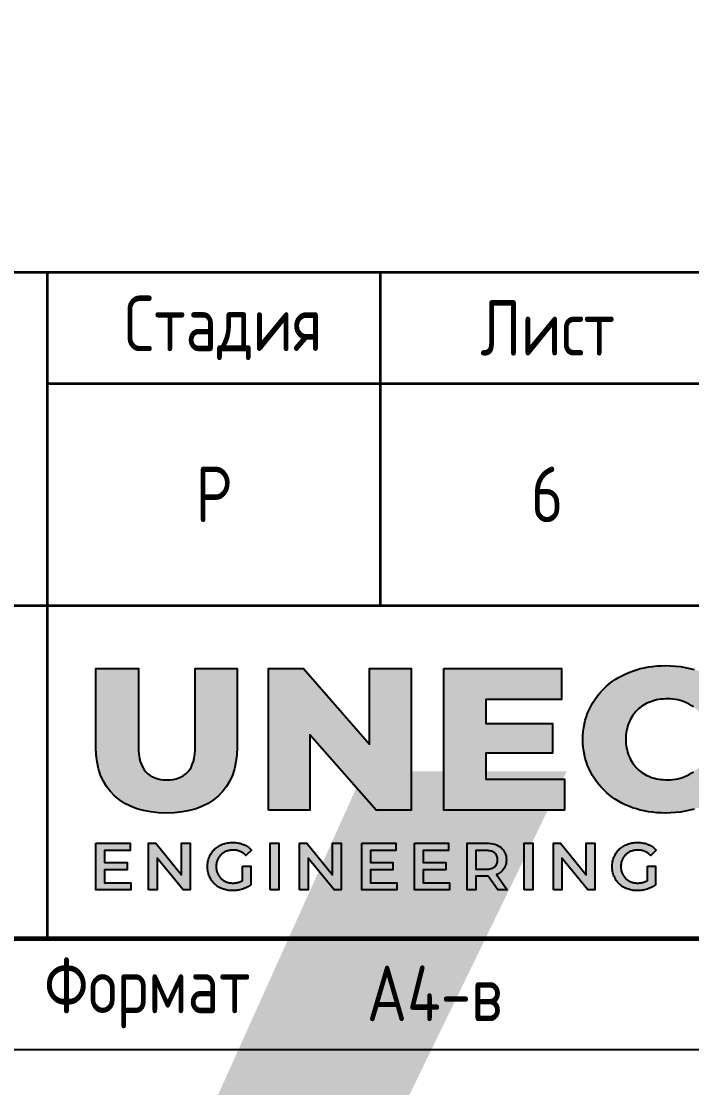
# Paper-space layout 'Layout1' of a CAD drawing. Header units: millimetres. Extents: x 0 to 1680, y -218 to 297.
# Drawn here: x 153.82 to 184.01, y -1.71 to 46.3 of the extents above; entities that cross this region are included whole.
import ezdxf
from ezdxf.enums import TextEntityAlignment as Align

# ---------------------------------------------------------------- set-up
doc = ezdxf.new("R2018")
doc.units = ezdxf.units.MM
doc.layers.add('0_UNC Defpoints ЭОМ', color=6, linetype='Continuous', plot=False)
for name, color, linetype in [('Штамп$0$LOGO_BLACK', 7, 'Continuous'), ('Штамп$0$LOGO_BLACK_FILL', 7, 'Continuous'), ('Штамп$0$LOGO_GREEN', 3, 'Continuous'), ('Штамп$0$LOGO_GREEN_FILL', 3, 'Continuous')]:
    doc.layers.add(name, color=color, linetype=linetype)
doc.styles.get("Standard").update_dxf_attribs({"font": 'arial.ttf'})
doc.styles.add('Unecom', font='GOST2304A_0.ttf', dxfattribs={"height": 2.5})
doc.styles.add('Штамп$0$Unecom', font='GOST2304A_0.ttf', dxfattribs={"height": 2.5})

# ---------------------------------------------------------------- blocks, each defined once
blk = doc.blocks.new('Штамп$0$LOGO')
at = {"layer": 'Штамп$0$LOGO_BLACK_FILL', "true_color": 0x101010}
for points in [[(-95.62, -28.59), (-88.29, -28.59), (-88.29, -27.07), (-93.81, -27.07), (-93.81, -24.37), (-89.08, -24.37), (-89.08, -22.88), (-93.81, -22.88), (-93.81, -20.33), (-88.48, -20.33), (-88.48, -18.81), (-95.62, -18.81)], [(-82.78, -28.59), (-82.78, -21.97), (-77.38, -28.59), (-75.89, -28.59), (-75.89, -18.81), (-77.69, -18.81), (-77.69, -25.43), (-83.08, -18.81), (-84.58, -18.81), (-84.58, -28.59)], [(-64.9, -26.63), (-65.01, -26.69), (-65.17, -26.78), (-65.34, -26.85), (-65.51, -26.91), (-65.68, -26.96), (-65.85, -27.01), (-66.02, -27.05), (-66.2, -27.08), (-66.37, -27.11), (-66.55, -27.13), (-66.73, -27.14), (-66.91, -27.14), (-67.1, -27.14), (-67.29, -27.13), (-67.48, -27.11), (-67.66, -27.08), (-67.83, -27.04), (-68.01, -27), (-68.17, -26.95), (-68.34, -26.89), (-68.49, -26.82), (-68.65, -26.75), (-68.8, -26.67), (-68.94, -26.58), (-69.07, -26.49), (-69.21, -26.39), (-69.33, -26.28), (-69.45, -26.17), (-69.57, -26.05), (-69.68, -25.93), (-69.78, -25.8), (-69.88, -25.66), (-69.96, -25.52), (-70.05, -25.38), (-70.12, -25.23), (-70.19, -25.07), (-70.25, -24.91), (-70.3, -24.75), (-70.35, -24.58), (-70.38, -24.42), (-70.41, -24.24), (-70.43, -24.07), (-70.44, -23.89), (-70.45, -23.7), (-70.44, -23.52), (-70.43, -23.33), (-70.41, -23.15), (-70.38, -22.98), (-70.35, -22.81), (-70.3, -22.64), (-70.25, -22.48), (-70.19, -22.32), (-70.12, -22.16), (-70.05, -22.01), (-69.96, -21.87), (-69.88, -21.73), (-69.78, -21.6), (-69.68, -21.47), (-69.57, -21.35), (-69.45, -21.23), (-69.33, -21.12), (-69.21, -21.01), (-69.07, -20.91), (-68.93, -20.82), (-68.79, -20.73), (-68.64, -20.65), (-68.48, -20.58), (-68.32, -20.51), (-68.16, -20.46), (-67.99, -20.4), (-67.81, -20.36), (-67.64, -20.33), (-67.46, -20.3), (-67.27, -20.28), (-67.09, -20.27), (-66.9, -20.26), (-66.7, -20.27), (-66.51, -20.28), (-66.32, -20.3), (-66.13, -20.33), (-65.95, -20.37), (-65.78, -20.42), (-65.6, -20.47), (-65.44, -20.54), (-65.27, -20.61), (-65.11, -20.69), (-64.95, -20.78), (-64.79, -20.88), (-64.64, -20.99), (-64.49, -21.11), (-64.34, -21.24), (-64.2, -21.38), (-63.05, -20.26), (-63.23, -20.07), (-63.41, -19.9), (-63.61, -19.73), (-63.82, -19.57), (-64.03, -19.43), (-64.26, -19.3), (-64.49, -19.18), (-64.74, -19.07), (-64.99, -18.98), (-65.25, -18.9), (-65.52, -18.83), (-65.8, -18.77), (-66.08, -18.73), (-66.37, -18.69), (-66.67, -18.68), (-66.98, -18.67), (-67.26, -18.68), (-67.54, -18.69), (-67.81, -18.72), (-68.08, -18.76), (-68.34, -18.81), (-68.6, -18.88), (-68.85, -18.95), (-69.09, -19.04), (-69.33, -19.14), (-69.56, -19.24), (-69.78, -19.36), (-69.99, -19.49), (-70.2, -19.62), (-70.4, -19.77), (-70.59, -19.92), (-70.78, -20.09), (-70.95, -20.26), (-71.12, -20.44), (-71.27, -20.63), (-71.41, -20.83), (-71.55, -21.03), (-71.67, -21.24), (-71.78, -21.46), (-71.89, -21.69), (-71.98, -21.92), (-72.06, -22.16), (-72.13, -22.4), (-72.18, -22.65), (-72.22, -22.91), (-72.25, -23.17), (-72.27, -23.43), (-72.28, -23.7), (-72.27, -23.97), (-72.25, -24.24), (-72.22, -24.5), (-72.18, -24.75), (-72.13, -25), (-72.06, -25.24), (-71.98, -25.48), (-71.89, -25.72), (-71.78, -25.94), (-71.67, -26.16), (-71.55, -26.37), (-71.42, -26.58), (-71.27, -26.77), (-71.12, -26.96), (-70.96, -27.14), (-70.78, -27.32), (-70.6, -27.48), (-70.41, -27.64), (-70.21, -27.78), (-70.01, -27.92), (-69.8, -28.04), (-69.58, -28.16), (-69.35, -28.27), (-69.11, -28.36), (-68.87, -28.45), (-68.62, -28.53), (-68.37, -28.59), (-68.11, -28.64), (-67.84, -28.68), (-67.57, -28.71), (-67.29, -28.73), (-67.01, -28.73), (-66.75, -28.73), (-66.49, -28.72), (-66.24, -28.69), (-65.98, -28.66), (-65.72, -28.61), (-65.47, -28.56), (-65.21, -28.49), (-64.96, -28.42), (-64.71, -28.34), (-64.47, -28.24), (-64.23, -28.14), (-64.01, -28.03), (-63.79, -27.91), (-63.58, -27.78), (-63.37, -27.64), (-63.18, -27.49), (-63.18, -23.59), (-64.9, -23.59)], [(-57.29, -28.59), (-57.29, -18.81), (-59.11, -18.81), (-59.11, -28.59)], [(-51.17, -28.59), (-51.17, -21.97), (-45.77, -28.59), (-44.28, -28.59), (-44.28, -18.81), (-46.08, -18.81), (-46.08, -25.43), (-51.48, -18.81), (-52.97, -18.81), (-52.97, -28.59)], [(-39.97, -28.59), (-32.63, -28.59), (-32.63, -27.07), (-38.15, -27.07), (-38.15, -24.37), (-33.43, -24.37), (-33.43, -22.88), (-38.15, -22.88), (-38.15, -20.33), (-32.83, -20.33), (-32.83, -18.81), (-39.97, -18.81)], [(-28.93, -28.59), (-21.59, -28.59), (-21.59, -27.07), (-27.11, -27.07), (-27.11, -24.37), (-22.39, -24.37), (-22.39, -22.88), (-27.11, -22.88), (-27.11, -20.33), (-21.78, -20.33), (-21.78, -18.81), (-28.93, -18.81)], [(-4.17, -28.59), (-4.17, -18.81), (-5.99, -18.81), (-5.99, -28.59)], [(1.95, -28.59), (1.95, -21.97), (7.35, -28.59), (8.84, -28.59), (8.84, -18.81), (7.04, -18.81), (7.04, -25.43), (1.65, -18.81), (0.15, -18.81), (0.15, -28.59)], [(19.83, -26.63), (19.72, -26.69), (19.56, -26.78), (19.39, -26.85), (19.22, -26.91), (19.05, -26.96), (18.88, -27.01), (18.71, -27.05), (18.53, -27.08), (18.36, -27.11), (18.18, -27.13), (18, -27.14), (17.82, -27.14), (17.63, -27.14), (17.44, -27.13), (17.25, -27.11), (17.07, -27.08), (16.9, -27.04), (16.72, -27), (16.56, -26.95), (16.39, -26.89), (16.24, -26.82), (16.08, -26.75), (15.93, -26.67), (15.79, -26.58), (15.66, -26.49), (15.52, -26.39), (15.4, -26.28), (15.28, -26.17), (15.16, -26.05), (15.05, -25.93), (14.95, -25.8), (14.85, -25.66), (14.77, -25.52), (14.68, -25.38), (14.61, -25.23), (14.54, -25.07), (14.48, -24.91), (14.43, -24.75), (14.38, -24.58), (14.35, -24.42), (14.32, -24.24), (14.3, -24.07), (14.29, -23.89), (14.28, -23.7), (14.29, -23.52), (14.3, -23.33), (14.32, -23.15), (14.35, -22.98), (14.38, -22.81), (14.43, -22.64), (14.48, -22.48), (14.54, -22.32), (14.61, -22.16), (14.68, -22.01), (14.77, -21.87), (14.85, -21.73), (14.95, -21.6), (15.05, -21.47), (15.16, -21.35), (15.28, -21.23), (15.4, -21.12), (15.52, -21.01), (15.66, -20.91), (15.8, -20.82), (15.94, -20.73), (16.09, -20.65), (16.25, -20.58), (16.41, -20.51), (16.57, -20.46), (16.74, -20.4), (16.92, -20.36), (17.09, -20.33), (17.27, -20.3), (17.46, -20.28), (17.64, -20.27), (17.83, -20.26), (18.03, -20.27), (18.22, -20.28), (18.41, -20.3), (18.6, -20.33), (18.78, -20.37), (18.95, -20.42), (19.13, -20.47), (19.29, -20.54), (19.46, -20.61), (19.62, -20.69), (19.78, -20.78), (19.94, -20.88), (20.09, -20.99), (20.24, -21.11), (20.39, -21.24), (20.53, -21.38), (21.68, -20.26), (21.5, -20.07), (21.32, -19.9), (21.12, -19.73), (20.91, -19.57), (20.7, -19.43), (20.47, -19.3), (20.24, -19.18), (19.99, -19.07), (19.74, -18.98), (19.48, -18.9), (19.21, -18.83), (18.93, -18.77), (18.65, -18.73), (18.36, -18.69), (18.06, -18.68), (17.75, -18.67), (17.47, -18.68), (17.19, -18.69), (16.92, -18.72), (16.65, -18.76), (16.39, -18.81), (16.13, -18.88), (15.88, -18.95), (15.64, -19.04), (15.4, -19.14), (15.17, -19.24), (14.95, -19.36), (14.74, -19.49), (14.53, -19.62), (14.33, -19.77), (14.14, -19.92), (13.95, -20.09), (13.78, -20.26), (13.61, -20.44), (13.46, -20.63), (13.32, -20.83), (13.18, -21.03), (13.06, -21.24), (12.95, -21.46), (12.84, -21.69), (12.75, -21.92), (12.67, -22.16), (12.6, -22.4), (12.55, -22.65), (12.51, -22.91), (12.48, -23.17), (12.46, -23.43), (12.45, -23.7), (12.46, -23.97), (12.48, -24.24), (12.51, -24.5), (12.55, -24.75), (12.6, -25), (12.67, -25.24), (12.75, -25.48), (12.84, -25.72), (12.95, -25.94), (13.06, -26.16), (13.18, -26.37), (13.31, -26.58), (13.46, -26.77), (13.61, -26.96), (13.77, -27.14), (13.95, -27.32), (14.13, -27.48), (14.32, -27.64), (14.52, -27.78), (14.72, -27.92), (14.93, -28.04), (15.15, -28.16), (15.38, -28.27), (15.62, -28.36), (15.86, -28.45), (16.11, -28.53), (16.36, -28.59), (16.62, -28.64), (16.89, -28.68), (17.16, -28.71), (17.44, -28.73), (17.72, -28.73), (17.98, -28.73), (18.24, -28.72), (18.49, -28.69), (18.75, -28.66), (19.01, -28.61), (19.26, -28.56), (19.52, -28.49), (19.77, -28.42), (20.02, -28.34), (20.26, -28.24), (20.5, -28.14), (20.72, -28.03), (20.94, -27.91), (21.15, -27.78), (21.36, -27.64), (21.55, -27.49), (21.55, -23.59), (19.83, -23.59)]]:
    blk.add_hatch(color=250, dxfattribs=at).paths.add_polyline_path(points, flags=16)
h = blk.add_hatch(color=250, dxfattribs=at)
h.paths.add_polyline_path([(-11.48, -28.59), (-9.52, -28.59), (-11.77, -25.39), (-11.63, -25.33), (-11.4, -25.22), (-11.19, -25.1), (-10.99, -24.97), (-10.81, -24.83), (-10.63, -24.67), (-10.47, -24.51), (-10.33, -24.33), (-10.2, -24.14), (-10.08, -23.94), (-9.98, -23.74), (-9.89, -23.52), (-9.82, -23.29), (-9.76, -23.06), (-9.72, -22.81), (-9.7, -22.55), (-9.69, -22.29), (-9.71, -21.89), (-9.76, -21.52), (-9.85, -21.16), (-9.97, -20.83), (-10.13, -20.52), (-10.32, -20.24), (-10.54, -19.97), (-10.8, -19.73), (-11.09, -19.52), (-11.41, -19.33), (-11.76, -19.17), (-12.13, -19.04), (-12.52, -18.94), (-12.95, -18.87), (-13.4, -18.82), (-13.87, -18.81), (-17.88, -18.81), (-17.88, -28.59), (-16.07, -28.59), (-16.07, -25.74), (-13.86, -25.74), (-13.54, -25.74), (-13.48, -25.73)], flags=16)
h.paths.add_polyline_path([(-16.07, -24.25), (-16.07, -20.35), (-13.94, -20.35), (-13.65, -20.35), (-13.38, -20.38), (-13.12, -20.42), (-12.89, -20.47), (-12.67, -20.54), (-12.47, -20.63), (-12.29, -20.73), (-12.13, -20.85), (-11.99, -20.98), (-11.87, -21.13), (-11.76, -21.29), (-11.68, -21.46), (-11.61, -21.65), (-11.56, -21.85), (-11.53, -22.06), (-11.52, -22.29), (-11.53, -22.51), (-11.56, -22.73), (-11.61, -22.93), (-11.68, -23.11), (-11.76, -23.29), (-11.87, -23.45), (-11.99, -23.59), (-12.13, -23.73), (-12.29, -23.85), (-12.47, -23.96), (-12.67, -24.05), (-12.89, -24.12), (-13.12, -24.17), (-13.38, -24.22), (-13.65, -24.24), (-13.94, -24.25)], flags=0)
at = {"layer": 'Штамп$0$LOGO_GREEN_FILL', "true_color": 0x12a13f}
for points in [[(24.7, -12.48), (25.75, -12.41), (26.76, -12.29), (27.75, -12.13), (28.71, -11.93), (29.64, -11.68), (30.54, -11.38), (31.42, -11.04), (32.26, -10.65), (33.06, -10.23), (33.83, -9.77), (34.57, -9.27), (35.27, -8.74), (35.93, -8.17), (36.55, -7.56), (37.14, -6.91), (31.49, -2.08), (31.1, -2.49), (30.7, -2.87), (30.3, -3.23), (29.89, -3.57), (29.46, -3.88), (29.03, -4.17), (28.59, -4.43), (28.14, -4.66), (27.68, -4.87), (27.2, -5.05), (26.72, -5.2), (26.21, -5.33), (25.7, -5.43), (25.17, -5.5), (24.63, -5.54), (24.07, -5.55), (23.6, -5.54), (23.13, -5.51), (22.67, -5.47), (22.22, -5.4), (21.78, -5.32), (21.35, -5.22), (20.94, -5.1), (20.53, -4.96), (20.13, -4.8), (19.75, -4.63), (19.38, -4.44), (19.03, -4.23), (18.69, -4.01), (18.37, -3.77), (18.06, -3.51), (17.76, -3.24), (17.49, -2.95), (17.22, -2.65), (16.97, -2.34), (16.74, -2.01), (16.53, -1.66), (16.32, -1.31), (16.14, -0.94), (15.97, -0.55), (15.81, -0.15), (15.68, 0.25), (15.57, 0.67), (15.48, 1.1), (15.41, 1.54), (15.36, 1.99), (15.33, 2.45), (15.32, 2.92), (15.33, 3.4), (15.36, 3.86), (15.41, 4.31), (15.48, 4.75), (15.57, 5.17), (15.68, 5.59), (15.81, 6), (15.97, 6.4), (16.14, 6.78), (16.32, 7.15), (16.53, 7.51), (16.74, 7.85), (16.97, 8.18), (17.22, 8.5), (17.49, 8.8), (17.76, 9.09), (18.06, 9.36), (18.37, 9.62), (18.69, 9.86), (19.03, 10.08), (19.38, 10.29), (19.75, 10.48), (20.13, 10.65), (20.53, 10.81), (20.94, 10.94), (21.35, 11.06), (21.78, 11.17), (22.22, 11.25), (22.67, 11.31), (23.13, 11.36), (23.6, 11.39), (24.07, 11.4), (24.63, 11.38), (25.17, 11.34), (25.7, 11.27), (26.21, 11.18), (26.72, 11.05), (27.2, 10.9), (27.68, 10.72), (28.14, 10.51), (28.59, 10.27), (29.03, 10.01), (29.46, 9.73), (29.89, 9.42), (30.3, 9.08), (30.7, 8.72), (31.1, 8.33), (31.49, 7.92), (37.14, 12.75), (36.55, 13.41), (35.93, 14.03), (35.27, 14.61), (34.57, 15.15), (33.83, 15.65), (33.06, 16.11), (32.26, 16.53), (31.42, 16.91), (30.54, 17.24), (29.64, 17.54), (28.71, 17.78), (27.75, 17.99), (26.76, 18.14), (25.75, 18.26), (24.7, 18.32), (23.63, 18.35), (22.7, 18.33), (21.8, 18.28), (20.91, 18.19), (20.04, 18.07), (19.18, 17.91), (18.35, 17.72), (17.53, 17.49), (16.73, 17.22), (15.95, 16.93), (15.2, 16.6), (14.48, 16.25), (13.78, 15.86), (13.11, 15.45), (12.46, 15), (11.84, 14.53), (11.25, 14.03), (10.69, 13.49), (10.16, 12.94), (9.66, 12.36), (9.19, 11.76), (8.75, 11.14), (8.35, 10.49), (7.98, 9.82), (7.64, 9.13), (7.33, 8.42), (7.07, 7.69), (6.84, 6.94), (6.66, 6.17), (6.52, 5.39), (6.41, 4.58), (6.35, 3.76), (6.33, 2.92), (6.35, 2.09), (6.41, 1.26), (6.52, 0.46), (6.66, -0.32), (6.84, -1.09), (7.07, -1.84), (7.33, -2.57), (7.64, -3.28), (7.98, -3.98), (8.35, -4.65), (8.75, -5.29), (9.19, -5.92), (9.66, -6.52), (10.16, -7.09), (10.69, -7.65), (11.25, -8.18), (11.84, -8.68), (12.46, -9.16), (13.11, -9.6), (13.78, -10.02), (14.48, -10.4), (15.2, -10.76), (15.95, -11.08), (16.73, -11.38), (17.53, -11.64), (18.35, -11.87), (19.18, -12.06), (20.04, -12.22), (20.91, -12.34), (21.8, -12.43), (22.7, -12.48), (23.63, -12.5)], [(-79.15, -12.44), (-77.56, -12.27), (-76.06, -11.99), (-74.65, -11.6), (-73.34, -11.09), (-72.12, -10.47), (-71, -9.74), (-69.98, -8.9), (-69.06, -7.95), (-68.27, -6.91), (-67.6, -5.77), (-67.05, -4.54), (-66.62, -3.22), (-66.31, -1.8), (-66.13, -0.29), (-66.07, 1.31), (-66.07, 17.75), (-74.83, 17.75), (-74.83, 1.57), (-74.85, 0.65), (-74.93, -0.2), (-75.05, -0.99), (-75.22, -1.71), (-75.44, -2.36), (-75.71, -2.94), (-76.03, -3.45), (-76.4, -3.9), (-76.81, -4.29), (-77.26, -4.62), (-77.75, -4.91), (-78.28, -5.14), (-78.84, -5.32), (-79.44, -5.45), (-80.08, -5.53), (-80.76, -5.55), (-81.44, -5.53), (-82.08, -5.45), (-82.68, -5.32), (-83.24, -5.14), (-83.77, -4.91), (-84.27, -4.62), (-84.72, -4.29), (-85.14, -3.9), (-85.51, -3.45), (-85.83, -2.94), (-86.11, -2.36), (-86.33, -1.71), (-86.51, -0.99), (-86.63, -0.2), (-86.71, 0.65), (-86.73, 1.57), (-86.73, 17.75), (-95.62, 17.75), (-95.62, 1.31), (-95.56, -0.29), (-95.38, -1.8), (-95.08, -3.22), (-94.65, -4.54), (-94.1, -5.77), (-93.43, -6.91), (-92.63, -7.95), (-91.72, -8.9), (-90.69, -9.74), (-89.57, -10.47), (-88.36, -11.09), (-87.05, -11.6), (-85.64, -11.99), (-84.14, -12.27), (-82.54, -12.44), (-80.85, -12.5)], [(-50.8, -11.91), (-50.8, 3.9), (-36.92, -11.91), (-29.6, -11.91), (-29.6, 17.75), (-38.31, 17.75), (-38.31, 1.95), (-52.19, 17.75), (-59.51, 17.75), (-59.51, -11.91)], [(-22.77, -11.91), (2.47, -11.91), (2.47, -5.42), (-13.97, -5.42), (-13.97, 0), (0, 0), (0, 6.27), (-13.97, 6.27), (-13.97, 11.27), (1.89, 11.27), (1.89, 17.75), (-22.77, 17.75)]]:
    blk.add_hatch(color=114, dxfattribs=at).paths.add_polyline_path(points, flags=16)
at = {"layer": 'Штамп$0$LOGO_BLACK', "color": 250, "true_color": 0x101010}
for points in [[(-95.62, -18.81), (-88.48, -18.81), (-88.48, -20.33), (-93.81, -20.33), (-93.81, -22.88), (-89.08, -22.88), (-89.08, -24.37), (-93.81, -24.37), (-93.81, -27.07), (-88.29, -27.07), (-88.29, -28.59), (-95.62, -28.59), (-95.62, -18.81)], [(-84.58, -28.59), (-84.58, -18.81), (-83.08, -18.81), (-77.69, -25.43), (-77.69, -18.81), (-75.89, -18.81), (-75.89, -28.59), (-77.38, -28.59), (-82.78, -21.97), (-82.78, -28.59), (-84.58, -28.59)], [(-64.9, -23.59), (-63.18, -23.59), (-63.18, -27.49), (-63.37, -27.64), (-63.58, -27.78), (-63.79, -27.91), (-64.01, -28.03), (-64.23, -28.14), (-64.47, -28.24), (-64.71, -28.34), (-64.96, -28.42), (-65.21, -28.49), (-65.47, -28.56), (-65.72, -28.61), (-65.98, -28.66), (-66.24, -28.69), (-66.49, -28.72), (-66.75, -28.73), (-67.01, -28.73), (-67.29, -28.73), (-67.57, -28.71), (-67.84, -28.68), (-68.11, -28.64), (-68.37, -28.59), (-68.62, -28.53), (-68.87, -28.45), (-69.11, -28.36), (-69.35, -28.27), (-69.58, -28.16), (-69.8, -28.04), (-70.01, -27.92), (-70.21, -27.78), (-70.41, -27.64), (-70.6, -27.48), (-70.78, -27.32), (-70.96, -27.14), (-71.12, -26.96), (-71.27, -26.77), (-71.42, -26.58), (-71.55, -26.37), (-71.67, -26.16), (-71.78, -25.94), (-71.89, -25.72), (-71.98, -25.48), (-72.06, -25.24), (-72.13, -25), (-72.18, -24.75), (-72.22, -24.5), (-72.25, -24.24), (-72.27, -23.97), (-72.28, -23.7), (-72.27, -23.43), (-72.25, -23.17), (-72.22, -22.91), (-72.18, -22.65), (-72.13, -22.4), (-72.06, -22.16), (-71.98, -21.92), (-71.89, -21.69), (-71.78, -21.46), (-71.67, -21.24), (-71.55, -21.03), (-71.41, -20.83), (-71.27, -20.63), (-71.12, -20.44), (-70.95, -20.26), (-70.78, -20.09), (-70.59, -19.92), (-70.4, -19.77), (-70.2, -19.62), (-69.99, -19.49), (-69.78, -19.36), (-69.56, -19.24), (-69.33, -19.14), (-69.09, -19.04), (-68.85, -18.95), (-68.6, -18.88), (-68.34, -18.81), (-68.08, -18.76), (-67.81, -18.72), (-67.54, -18.69), (-67.26, -18.68), (-66.98, -18.67), (-66.67, -18.68), (-66.37, -18.69), (-66.08, -18.73), (-65.8, -18.77), (-65.52, -18.83), (-65.25, -18.9), (-64.99, -18.98), (-64.74, -19.07), (-64.49, -19.18), (-64.26, -19.3), (-64.03, -19.43), (-63.82, -19.57), (-63.61, -19.73), (-63.41, -19.9), (-63.23, -20.07), (-63.05, -20.26), (-64.2, -21.38), (-64.34, -21.24), (-64.49, -21.11), (-64.64, -20.99), (-64.79, -20.88), (-64.95, -20.78), (-65.11, -20.69), (-65.27, -20.61), (-65.44, -20.54), (-65.6, -20.47), (-65.78, -20.42), (-65.95, -20.37), (-66.13, -20.33), (-66.32, -20.3), (-66.51, -20.28), (-66.7, -20.27), (-66.9, -20.26), (-67.09, -20.27), (-67.27, -20.28), (-67.46, -20.3), (-67.64, -20.33), (-67.81, -20.36), (-67.99, -20.4), (-68.16, -20.46), (-68.32, -20.51), (-68.48, -20.58), (-68.64, -20.65), (-68.79, -20.73), (-68.93, -20.82), (-69.07, -20.91), (-69.21, -21.01), (-69.33, -21.12), (-69.45, -21.23), (-69.57, -21.35), (-69.68, -21.47), (-69.78, -21.6), (-69.88, -21.73), (-69.96, -21.87), (-70.05, -22.01), (-70.12, -22.16), (-70.19, -22.32), (-70.25, -22.48), (-70.3, -22.64), (-70.35, -22.81), (-70.38, -22.98), (-70.41, -23.15), (-70.43, -23.33), (-70.44, -23.52), (-70.45, -23.7), (-70.44, -23.89), (-70.43, -24.07), (-70.41, -24.24), (-70.38, -24.42), (-70.35, -24.58), (-70.3, -24.75), (-70.25, -24.91), (-70.19, -25.07), (-70.12, -25.23), (-70.05, -25.38), (-69.96, -25.52), (-69.88, -25.66), (-69.78, -25.8), (-69.68, -25.93), (-69.57, -26.05), (-69.45, -26.17), (-69.33, -26.28), (-69.21, -26.39), (-69.07, -26.49), (-68.94, -26.58), (-68.8, -26.67), (-68.65, -26.75), (-68.49, -26.82), (-68.34, -26.89), (-68.17, -26.95), (-68.01, -27), (-67.83, -27.04), (-67.66, -27.08), (-67.48, -27.11), (-67.29, -27.13), (-67.1, -27.14), (-66.91, -27.14), (-66.73, -27.14), (-66.55, -27.13), (-66.37, -27.11), (-66.2, -27.08), (-66.02, -27.05), (-65.85, -27.01), (-65.68, -26.96), (-65.51, -26.91), (-65.34, -26.85), (-65.17, -26.78), (-65.01, -26.69), (-64.9, -26.63), (-64.9, -23.59)], [(-59.11, -28.59), (-59.11, -18.81), (-57.29, -18.81), (-57.29, -28.59), (-59.11, -28.59)], [(-52.97, -28.59), (-52.97, -18.81), (-51.48, -18.81), (-46.08, -25.43), (-46.08, -18.81), (-44.28, -18.81), (-44.28, -28.59), (-45.77, -28.59), (-51.17, -21.97), (-51.17, -28.59), (-52.97, -28.59)], [(-39.97, -18.81), (-32.83, -18.81), (-32.83, -20.33), (-38.15, -20.33), (-38.15, -22.88), (-33.43, -22.88), (-33.43, -24.37), (-38.15, -24.37), (-38.15, -27.07), (-32.63, -27.07), (-32.63, -28.59), (-39.97, -28.59), (-39.97, -18.81)], [(-28.93, -18.81), (-21.78, -18.81), (-21.78, -20.33), (-27.11, -20.33), (-27.11, -22.88), (-22.39, -22.88), (-22.39, -24.37), (-27.11, -24.37), (-27.11, -27.07), (-21.59, -27.07), (-21.59, -28.59), (-28.93, -28.59), (-28.93, -18.81)], [(-13.48, -25.73), (-13.54, -25.74), (-13.86, -25.74), (-16.07, -25.74), (-16.07, -28.59), (-17.88, -28.59), (-17.88, -18.81), (-13.87, -18.81), (-13.4, -18.82), (-12.95, -18.87), (-12.52, -18.94), (-12.13, -19.04), (-11.76, -19.17), (-11.41, -19.33), (-11.09, -19.52), (-10.8, -19.73), (-10.54, -19.97), (-10.32, -20.24), (-10.13, -20.52), (-9.97, -20.83), (-9.85, -21.16), (-9.76, -21.52), (-9.71, -21.89), (-9.69, -22.29), (-9.7, -22.55), (-9.72, -22.81), (-9.76, -23.06), (-9.82, -23.29), (-9.89, -23.52), (-9.98, -23.74), (-10.08, -23.94), (-10.2, -24.14), (-10.33, -24.33), (-10.47, -24.51), (-10.63, -24.67), (-10.81, -24.83), (-10.99, -24.97), (-11.19, -25.1), (-11.4, -25.22), (-11.63, -25.33), (-11.77, -25.39), (-9.52, -28.59), (-11.48, -28.59), (-13.48, -25.73)], [(-5.99, -28.59), (-5.99, -18.81), (-4.17, -18.81), (-4.17, -28.59), (-5.99, -28.59)], [(0.15, -28.59), (0.15, -18.81), (1.65, -18.81), (7.04, -25.43), (7.04, -18.81), (8.84, -18.81), (8.84, -28.59), (7.35, -28.59), (1.95, -21.97), (1.95, -28.59), (0.15, -28.59)], [(19.83, -23.59), (21.55, -23.59), (21.55, -27.49), (21.36, -27.64), (21.15, -27.78), (20.94, -27.91), (20.72, -28.03), (20.5, -28.14), (20.26, -28.24), (20.02, -28.34), (19.77, -28.42), (19.52, -28.49), (19.26, -28.56), (19.01, -28.61), (18.75, -28.66), (18.49, -28.69), (18.24, -28.72), (17.98, -28.73), (17.72, -28.73), (17.44, -28.73), (17.16, -28.71), (16.89, -28.68), (16.62, -28.64), (16.36, -28.59), (16.11, -28.53), (15.86, -28.45), (15.62, -28.36), (15.38, -28.27), (15.15, -28.16), (14.93, -28.04), (14.72, -27.92), (14.52, -27.78), (14.32, -27.64), (14.13, -27.48), (13.95, -27.32), (13.77, -27.14), (13.61, -26.96), (13.46, -26.77), (13.31, -26.58), (13.18, -26.37), (13.06, -26.16), (12.95, -25.94), (12.84, -25.72), (12.75, -25.48), (12.67, -25.24), (12.6, -25), (12.55, -24.75), (12.51, -24.5), (12.48, -24.24), (12.46, -23.97), (12.45, -23.7), (12.46, -23.43), (12.48, -23.17), (12.51, -22.91), (12.55, -22.65), (12.6, -22.4), (12.67, -22.16), (12.75, -21.92), (12.84, -21.69), (12.95, -21.46), (13.06, -21.24), (13.18, -21.03), (13.32, -20.83), (13.46, -20.63), (13.61, -20.44), (13.78, -20.26), (13.95, -20.09), (14.14, -19.92), (14.33, -19.77), (14.53, -19.62), (14.74, -19.49), (14.95, -19.36), (15.17, -19.24), (15.4, -19.14), (15.64, -19.04), (15.88, -18.95), (16.13, -18.88), (16.39, -18.81), (16.65, -18.76), (16.92, -18.72), (17.19, -18.69), (17.47, -18.68), (17.75, -18.67), (18.06, -18.68), (18.36, -18.69), (18.65, -18.73), (18.93, -18.77), (19.21, -18.83), (19.48, -18.9), (19.74, -18.98), (19.99, -19.07), (20.24, -19.18), (20.47, -19.3), (20.7, -19.43), (20.91, -19.57), (21.12, -19.73), (21.32, -19.9), (21.5, -20.07), (21.68, -20.26), (20.53, -21.38), (20.39, -21.24), (20.24, -21.11), (20.09, -20.99), (19.94, -20.88), (19.78, -20.78), (19.62, -20.69), (19.46, -20.61), (19.29, -20.54), (19.13, -20.47), (18.95, -20.42), (18.78, -20.37), (18.6, -20.33), (18.41, -20.3), (18.22, -20.28), (18.03, -20.27), (17.83, -20.26), (17.64, -20.27), (17.46, -20.28), (17.27, -20.3), (17.09, -20.33), (16.92, -20.36), (16.74, -20.4), (16.57, -20.46), (16.41, -20.51), (16.25, -20.58), (16.09, -20.65), (15.94, -20.73), (15.8, -20.82), (15.66, -20.91), (15.52, -21.01), (15.4, -21.12), (15.28, -21.23), (15.16, -21.35), (15.05, -21.47), (14.95, -21.6), (14.85, -21.73), (14.77, -21.87), (14.68, -22.01), (14.61, -22.16), (14.54, -22.32), (14.48, -22.48), (14.43, -22.64), (14.38, -22.81), (14.35, -22.98), (14.32, -23.15), (14.3, -23.33), (14.29, -23.52), (14.28, -23.7), (14.29, -23.89), (14.3, -24.07), (14.32, -24.24), (14.35, -24.42), (14.38, -24.58), (14.43, -24.75), (14.48, -24.91), (14.54, -25.07), (14.61, -25.23), (14.68, -25.38), (14.77, -25.52), (14.85, -25.66), (14.95, -25.8), (15.05, -25.93), (15.16, -26.05), (15.28, -26.17), (15.4, -26.28), (15.52, -26.39), (15.66, -26.49), (15.79, -26.58), (15.93, -26.67), (16.08, -26.75), (16.24, -26.82), (16.39, -26.89), (16.56, -26.95), (16.72, -27), (16.9, -27.04), (17.07, -27.08), (17.25, -27.11), (17.44, -27.13), (17.63, -27.14), (17.82, -27.14), (18, -27.14), (18.18, -27.13), (18.36, -27.11), (18.53, -27.08), (18.71, -27.05), (18.88, -27.01), (19.05, -26.96), (19.22, -26.91), (19.39, -26.85), (19.56, -26.78), (19.72, -26.69), (19.83, -26.63), (19.83, -23.59)], [(-13.94, -24.25), (-13.65, -24.24), (-13.38, -24.22), (-13.12, -24.17), (-12.89, -24.12), (-12.67, -24.05), (-12.47, -23.96), (-12.29, -23.85), (-12.13, -23.73), (-11.99, -23.59), (-11.87, -23.45), (-11.76, -23.29), (-11.68, -23.11), (-11.61, -22.93), (-11.56, -22.73), (-11.53, -22.51), (-11.52, -22.29), (-11.53, -22.06), (-11.56, -21.85), (-11.61, -21.65), (-11.68, -21.46), (-11.76, -21.29), (-11.87, -21.13), (-11.99, -20.98), (-12.13, -20.85), (-12.29, -20.73), (-12.47, -20.63), (-12.67, -20.54), (-12.89, -20.47), (-13.12, -20.42), (-13.38, -20.38), (-13.65, -20.35), (-13.94, -20.35), (-16.07, -20.35), (-16.07, -24.25), (-13.94, -24.25)]]:
    blk.add_lwpolyline(points, close=True, dxfattribs=at)
at = {"layer": 'Штамп$0$LOGO_GREEN', "color": 114, "true_color": 0x12a13f}
for points in [[(29.46, 9.73), (29.03, 10.01), (28.59, 10.27), (28.14, 10.51), (27.68, 10.72), (27.2, 10.9), (26.72, 11.05), (26.21, 11.18), (25.7, 11.27), (25.17, 11.34), (24.63, 11.38), (24.07, 11.4), (23.6, 11.39), (23.13, 11.36), (22.67, 11.31), (22.22, 11.25), (21.78, 11.17), (21.35, 11.06), (20.94, 10.94), (20.53, 10.81), (20.13, 10.65), (19.75, 10.48), (19.38, 10.29), (19.03, 10.08), (18.69, 9.86), (18.37, 9.62), (18.06, 9.36), (17.76, 9.09), (17.49, 8.8), (17.22, 8.5), (16.97, 8.18), (16.74, 7.85), (16.53, 7.51), (16.32, 7.15), (16.14, 6.78), (15.97, 6.4), (15.81, 6), (15.68, 5.59), (15.57, 5.17), (15.48, 4.75), (15.41, 4.31), (15.36, 3.86), (15.33, 3.4), (15.32, 2.92), (15.33, 2.45), (15.36, 1.99), (15.41, 1.54), (15.48, 1.1), (15.57, 0.67), (15.68, 0.25), (15.81, -0.15), (15.97, -0.55), (16.14, -0.94), (16.32, -1.31), (16.53, -1.66), (16.74, -2.01), (16.97, -2.34), (17.22, -2.65), (17.49, -2.95), (17.76, -3.24), (18.06, -3.51), (18.37, -3.77), (18.69, -4.01), (19.03, -4.23), (19.38, -4.44), (19.75, -4.63), (20.13, -4.8), (20.53, -4.96), (20.94, -5.1), (21.35, -5.22), (21.78, -5.32), (22.22, -5.4), (22.67, -5.47), (23.13, -5.51), (23.6, -5.54), (24.07, -5.55), (24.63, -5.54), (25.17, -5.5), (25.7, -5.43), (26.21, -5.33), (26.72, -5.2), (27.2, -5.05), (27.68, -4.87), (28.14, -4.66), (28.59, -4.43), (29.03, -4.17), (29.46, -3.88)], [(29.64, -11.68), (28.71, -11.93), (27.75, -12.13), (26.76, -12.29), (25.75, -12.41), (24.7, -12.48), (23.63, -12.5), (23.63, -12.5), (22.7, -12.48), (21.8, -12.43), (20.91, -12.34), (20.04, -12.22), (19.18, -12.06), (18.35, -11.87), (17.53, -11.64), (16.73, -11.38), (15.95, -11.08), (15.2, -10.76), (14.48, -10.4), (13.78, -10.02), (13.11, -9.6), (12.46, -9.16), (11.84, -8.68), (11.25, -8.18), (10.69, -7.65), (10.16, -7.09), (9.66, -6.52), (9.19, -5.92), (8.75, -5.29), (8.35, -4.65), (7.98, -3.98), (7.64, -3.28), (7.33, -2.57), (7.07, -1.84), (6.84, -1.09), (6.66, -0.32), (6.52, 0.46), (6.41, 1.26), (6.35, 2.09), (6.33, 2.92), (6.35, 3.76), (6.41, 4.58), (6.52, 5.39), (6.66, 6.17), (6.84, 6.94), (7.07, 7.69), (7.33, 8.42), (7.64, 9.13), (7.98, 9.82), (8.35, 10.49), (8.75, 11.14), (9.19, 11.76), (9.66, 12.36), (10.16, 12.94), (10.69, 13.49), (11.25, 14.03), (11.84, 14.53), (12.46, 15), (13.11, 15.45), (13.78, 15.86), (14.48, 16.25), (15.2, 16.6), (15.95, 16.93), (16.73, 17.22), (17.53, 17.49), (18.35, 17.72), (19.18, 17.91), (20.04, 18.07), (20.91, 18.19), (21.8, 18.28), (22.7, 18.33), (23.63, 18.35), (24.7, 18.32), (25.75, 18.26), (26.76, 18.14), (27.75, 17.99), (28.71, 17.78), (29.64, 17.54)]]:
    blk.add_lwpolyline(points, dxfattribs=at)
for points in [[(-80.85, -12.5), (-82.54, -12.44), (-84.14, -12.27), (-85.64, -11.99), (-87.05, -11.6), (-88.36, -11.09), (-89.57, -10.47), (-90.69, -9.74), (-91.72, -8.9), (-92.63, -7.95), (-93.43, -6.91), (-94.1, -5.77), (-94.65, -4.54), (-95.08, -3.22), (-95.38, -1.8), (-95.56, -0.29), (-95.62, 1.31), (-95.62, 17.75), (-86.73, 17.75), (-86.73, 1.57), (-86.71, 0.65), (-86.63, -0.2), (-86.51, -0.99), (-86.33, -1.71), (-86.11, -2.36), (-85.83, -2.94), (-85.51, -3.45), (-85.14, -3.9), (-84.72, -4.29), (-84.27, -4.62), (-83.77, -4.91), (-83.24, -5.14), (-82.68, -5.32), (-82.08, -5.45), (-81.44, -5.53), (-80.76, -5.55), (-80.08, -5.53), (-79.44, -5.45), (-78.84, -5.32), (-78.28, -5.14), (-77.75, -4.91), (-77.26, -4.62), (-76.81, -4.29), (-76.4, -3.9), (-76.03, -3.45), (-75.71, -2.94), (-75.44, -2.36), (-75.22, -1.71), (-75.05, -0.99), (-74.93, -0.2), (-74.85, 0.65), (-74.83, 1.57), (-74.83, 17.75), (-66.07, 17.75), (-66.07, 1.31), (-66.13, -0.29), (-66.31, -1.8), (-66.62, -3.22), (-67.05, -4.54), (-67.6, -5.77), (-68.27, -6.91), (-69.06, -7.95), (-69.98, -8.9), (-71, -9.74), (-72.12, -10.47), (-73.34, -11.09), (-74.65, -11.6), (-76.06, -11.99), (-77.56, -12.27), (-79.15, -12.44), (-80.85, -12.5)], [(-59.51, -11.91), (-59.51, 17.75), (-52.19, 17.75), (-38.31, 1.95), (-38.31, 17.75), (-29.6, 17.75), (-29.6, -11.91), (-36.92, -11.91), (-50.8, 3.9), (-50.8, -11.91), (-59.51, -11.91)], [(-22.77, 17.75), (1.89, 17.75), (1.89, 11.27), (-13.97, 11.27), (-13.97, 6.27), (0, 6.27), (0, 0), (-13.97, 0), (-13.97, -5.42), (2.47, -5.42), (2.47, -11.91), (-22.77, -11.91), (-22.77, 17.75)]]:
    blk.add_lwpolyline(points, close=True, dxfattribs=at)
blk = doc.blocks.new('Штамп$0$нпкепука')
at = {"lineweight": 35}
for p, q in [((999, 35), (1184, 35)), ((1134, 5), (1134, 35)), ((1149, 20), (1149, 35)), ((1134, 30), (1184, 30)), ((1064, 20), (1184, 20)), ((999, 5), (1184, 5))]:
    blk.add_line(p, q, dxfattribs=at)
blk.add_lwpolyline([(1134, 20), (1184, 20), (1184, 5), (1134, 5)], close=True)
at = {"xscale": 0.2151118773153607, "yscale": 0.2151118773153607, "zscale": 0.2151118773153607}
blk.add_blockref('Штамп$0$LOGO', (1156.747, 13.345), dxfattribs=at)
at = {"linetype": 'ByBlock', "lineweight": 13, "char_height": 2.5, "width": 15, "attachment_point": 5, "style": 'Штамп$0$Unecom'}
for s, insert in [('\\pi-0.03,l0.03;Стадия', (1141.913, 32.5)), ('\\pi-4.5,l4.5;Лист', (1156.52, 32.5))]:
    blk.add_mtext(s, dxfattribs=dict(at, insert=insert))
blk = doc.blocks.new('Штамп')
blk.add_blockref('Штамп$0$нпкепука', (-999, -5))
blk = doc.blocks.new('*U20')
at = {"lineweight": 60, "ltscale": 10}
blk.add_line((205, 5), (20, 5), dxfattribs=at)
at = {"layer": '0_UNC Defpoints ЭОМ', "ltscale": 10}
blk.add_lwpolyline([(210, 0), (0, 0), (0, 297), (210, 297)], close=True, dxfattribs=at)
blk.add_blockref('Штамп', (20, 5))
at = {"insert": (162.5, 25), "char_height": 2.5, "width": 15, "attachment_point": 5, "line_spacing_factor": 2, "style": 'Unecom'}
blk.add_mtext('Р', dxfattribs=at)
at = {"insert": (154.851, 2.555), "char_height": 2.5, "width": 50, "attachment_point": 4, "style": 'Unecom'}
blk.add_mtext('Формат  ', dxfattribs=at)
at = {"style": 'Unecom'}
blk.add_attdef('ЛИСТ_№', text='', height=2.5, dxfattribs=at).set_placement((177.5, 25), align=Align.MIDDLE_CENTER)
blk.add_attdef('КОЛ-ВО_ЛИСТОВ', text='', height=2.5, dxfattribs=at).set_placement((194.711, 23.687), align=Align.CENTER)
at = {"lineweight": 30, "flags": 104}
blk.add_attdef('ОПИСАНИЕ_ЛИСТА', text='', height=2.5, dxfattribs=at).set_placement((119.926, 12.527), align=Align.MIDDLE_CENTER)
at = {"style": 'Unecom', "flags": 8}
blk.add_attdef('ФОРМАТ_БУМАГИ', (169.38, 1.289), '', height=2.5, dxfattribs=at)

psp = doc.layouts.get("Layout1")

# ---------------------------------------------------------------- block references
ref = psp.add_blockref('*U20', (0, 0))
ref.add_attrib('ФОРМАТ_БУМАГИ', 'А4-в', (169.38, 1.289), dxfattribs={"height": 2.5, "style": 'Unecom'})
ref.add_attrib('ЛИСТ_№', '6', dxfattribs={"height": 2.5, "style": 'Unecom'}).set_placement((177.5, 25), align=Align.MIDDLE_CENTER)
lines = psp.add_mtext('Условные графические обозначения', dxfattribs={"insert": (119.926, 12.527), "char_height": 68.28438, "attachment_point": 1})
ref.add_attrib('ОПИСАНИЕ_ЛИСТА', '', (119.926, 12.527), dxfattribs={"flags": 104}).embed_mtext(lines)

doc.saveas('drawing.dxf')
